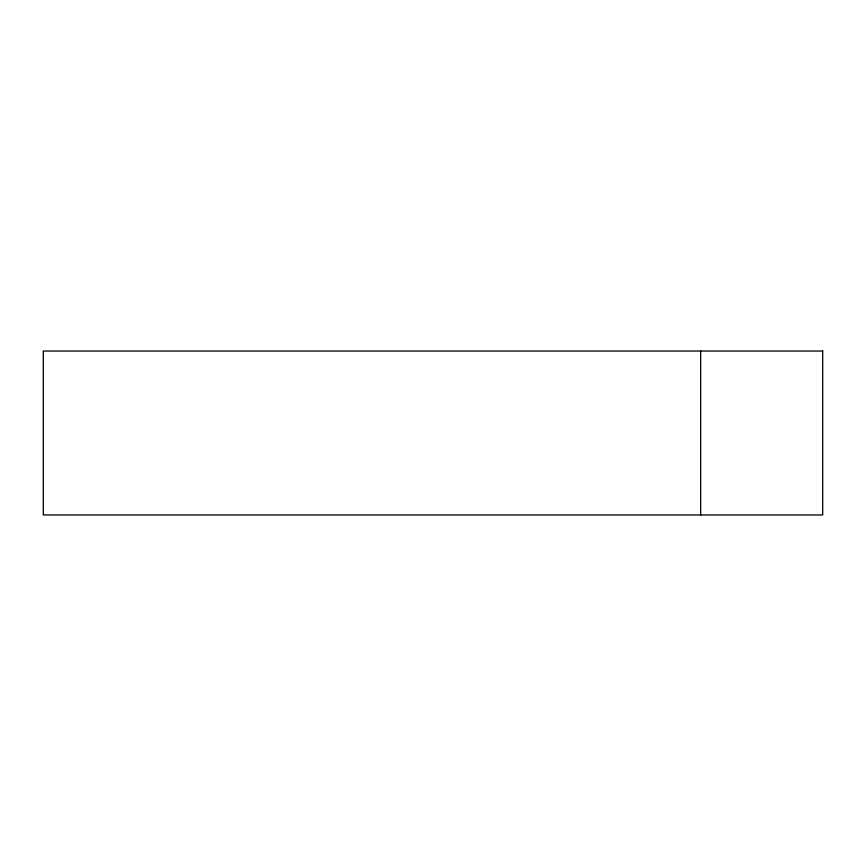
<?xml version="1.0" encoding="UTF-8"?>
<svg xmlns="http://www.w3.org/2000/svg" width="866" height="866" viewBox="0 0 866 866"><rect width="100%" height="100%" fill="white"/><g stroke="black" fill="none" stroke-linecap="round" stroke-linejoin="round"><path stroke-width="1.3" d="M700.67 351.033L700.67 514.967M822.7 351.033L43.3 351.033L43.3 514.967L822.7 514.967L822.7 351.033"/></g></svg>
